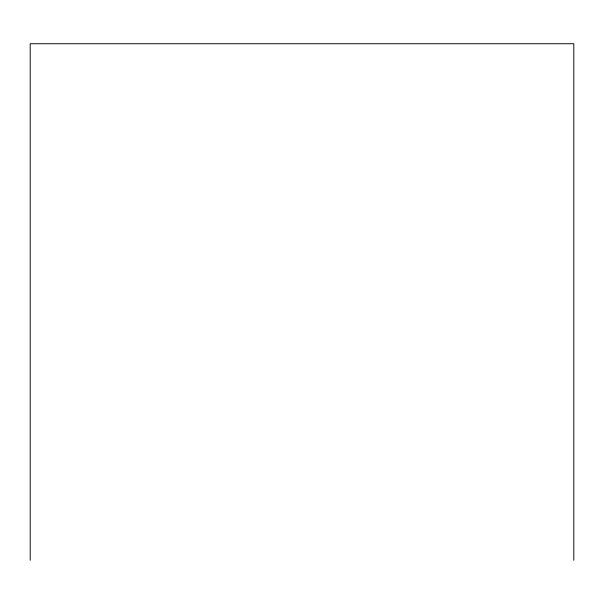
<?xml version="1.0" encoding="UTF-8"?>
<svg xmlns="http://www.w3.org/2000/svg" width="604" height="604" viewBox="0 0 604 604"><rect width="100%" height="100%" fill="white"/><g stroke="black" fill="none" stroke-linecap="round" stroke-linejoin="round"><path stroke-width="0.91" d="M573.8 560.27L573.8 43.73L30.2 43.73L30.2 560.27"/></g></svg>
